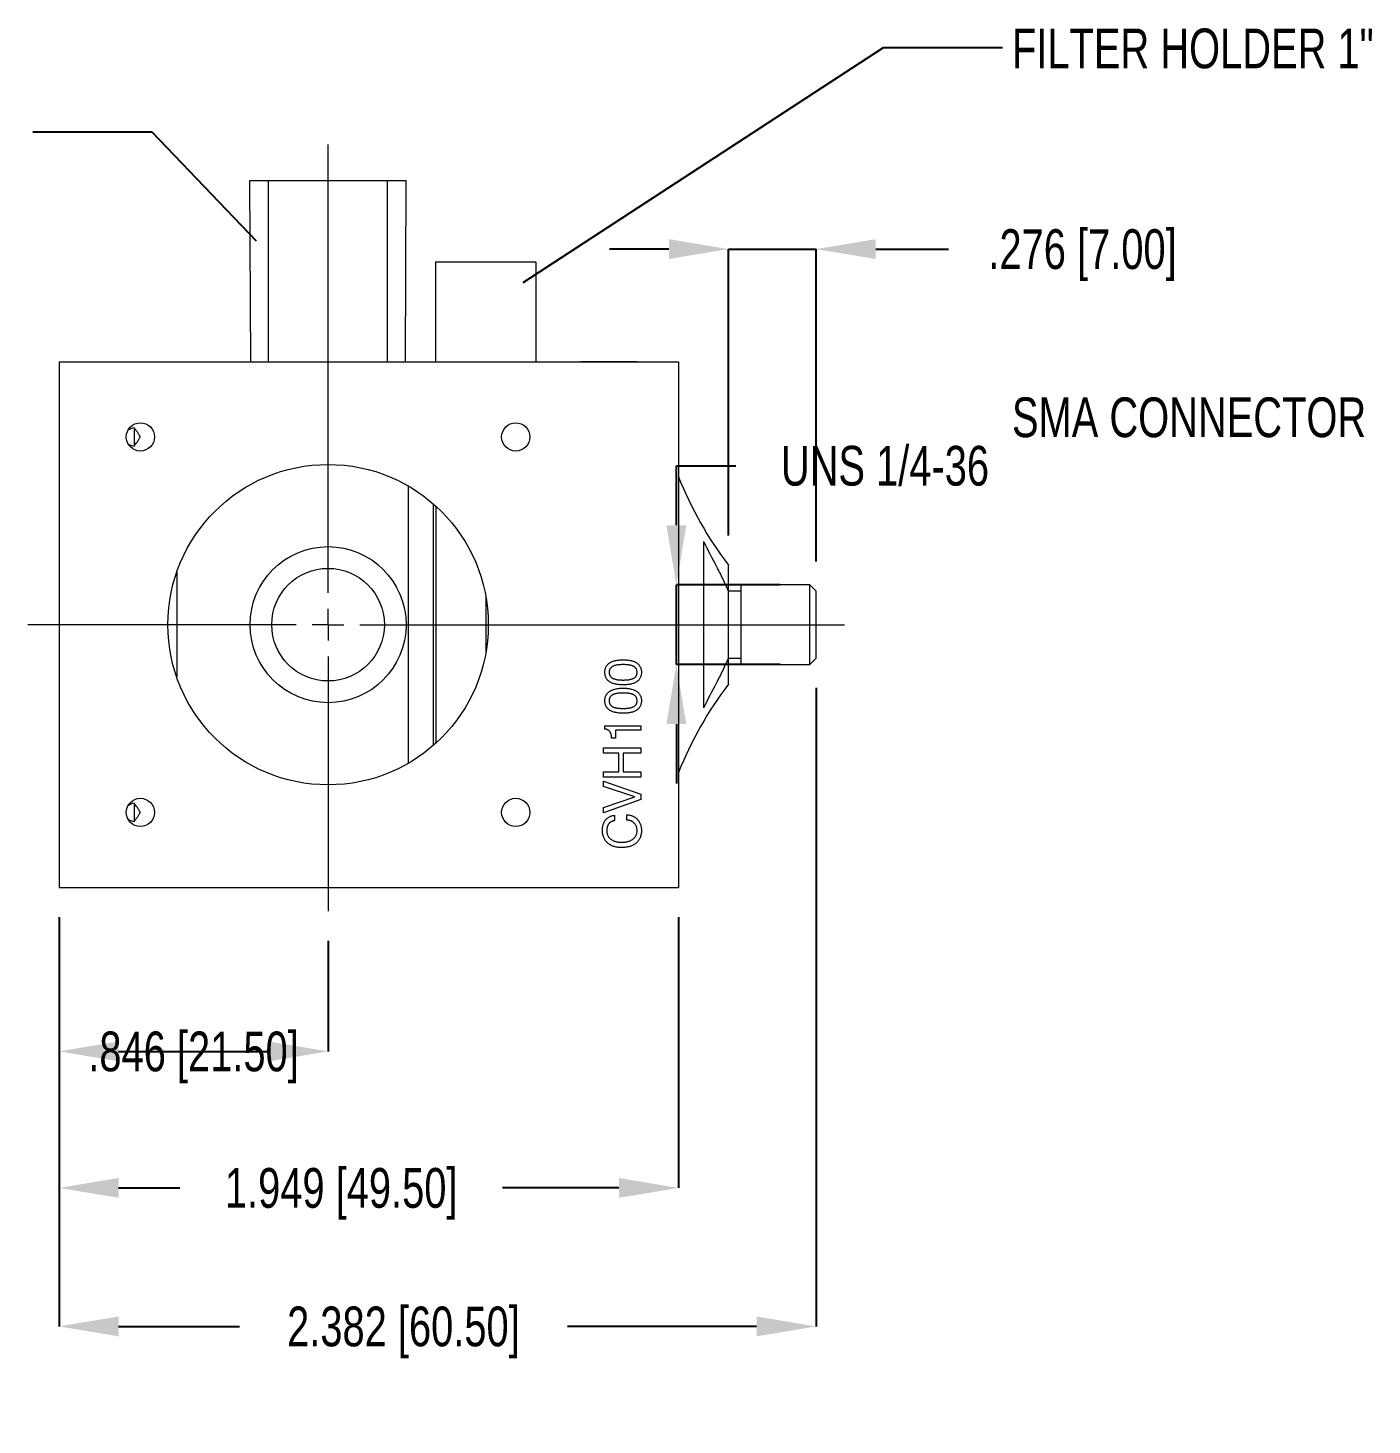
# Model space of a CAD drawing. Header units: inches. Extents: x 0 to 10.3, y -0.2 to 16.8.
# Drawn here: x 4.274 to 7.093, y 12.244 to 15.174 of the extents above; entities that cross this region are included whole.
import ezdxf

# ---------------------------------------------------------------- set-up
doc = ezdxf.new("R2010")
doc.units = ezdxf.units.IN
doc.header["$MEASUREMENT"] = 0
doc.header["$PDSIZE"] = -1
doc.styles.add('SLDTEXTSTYLE1', font='TXT', dxfattribs={"width": 0.75})
doc.dimstyles.new('SLDDIMSTYLE0', dxfattribs={"dimtxt": 0.083333, "dimasz": 0.125, "dimexe": 0, "dimexo": 0.0625, "dimgap": 0.020833, "dimtad": 0, "dimtih": 1, "dimtoh": 1, "dimdec": 3, "dimlfac": 1.5, "dimrnd": 1e-09, "dimzin": 12, "dimdsep": 46, "dimtxsty": 'SLDTEXTSTYLE1', "dimsah": 1, "dimcen": 0.09, "dimadec": 0, "dimazin": 3, "dimtfac": 1, "dimtdec": 3, "dimtmove": 0, "dimatfit": 0, "dimfxl": 1, "dimfrac": 2, "dimtolj": 1, "dimtzin": 12, "dimarcsym": 0})
doc.dimstyles.new('SLDDIMSTYLE1', dxfattribs={"dimtxt": 0.083333, "dimasz": 0.125, "dimexe": 0, "dimexo": 0.0625, "dimgap": 0.020833, "dimtad": 0, "dimtih": 1, "dimtoh": 1, "dimdec": 3, "dimlfac": 1.5, "dimrnd": 1e-09, "dimzin": 12, "dimdsep": 46, "dimtxsty": 'SLDTEXTSTYLE1', "dimsah": 1, "dimcen": 0.09, "dimadec": 0, "dimazin": 3, "dimtfac": 1, "dimtdec": 3, "dimtofl": 0, "dimtmove": 0, "dimatfit": 3, "dimfxl": 1, "dimfrac": 2, "dimtolj": 1, "dimtzin": 12, "dimarcsym": 0})
doc.dimstyles.new('SLDDIMSTYLE2', dxfattribs={"dimtxt": 0, "dimasz": 0.125, "dimexe": 0, "dimexo": 0.0625, "dimgap": 0, "dimtad": 0, "dimtih": 1, "dimtoh": 1, "dimdec": 0, "dimrnd": 1e-09, "dimzin": 0, "dimdsep": 46, "dimtxsty": 'Standard', "dimblk1": 'NONE', "dimblk2": 'NONE', "dimsah": 1, "dimcen": 0.09, "dimadec": 0, "dimazin": 0, "dimtfac": 0.125, "dimtdec": 0, "dimtofl": 0, "dimtmove": 0, "dimatfit": 3, "dimldrblk": 'NONE', "dimfxl": 1, "dimfrac": 2, "dimtolj": 1, "dimtzin": 0, "dimarcsym": 0})

# ---------------------------------------------------------------- blocks, each defined once
blk = doc.blocks.new('*D16')
at = {"color": 0, "linetype": 'Continuous', "lineweight": -2}
for p, q in [((4.3388, 13.3091), (4.3388, 13.0279)), ((4.9031, 13.2594), (4.9031, 13.0279)), ((4.4638, 13.0279), (4.7781, 13.0279))]:
    blk.add_line(p, q, dxfattribs=at)
at = {"color": 0, "linetype": 'Continuous'}
for points in [[(4.4638, 13.0487), (4.4638, 13.007), (4.3388, 13.0279)], [(4.7781, 13.0487), (4.7781, 13.007), (4.9031, 13.0279)]]:
    blk.add_solid(points, dxfattribs=at)
at = {"layer": 'Defpoints', "color": 0, "linetype": 'Continuous'}
for p in [(4.3388, 13.3716), (4.9031, 13.3219), (4.9031, 13.0279)]:
    blk.add_point(p, dxfattribs=at)
at = {"color": 0, "linetype": 'Continuous', "lineweight": 0, "insert": (4.6209, 13.0695), "char_height": 0.083333, "attachment_point": 2, "style": 'SLDTEXTSTYLE1'}
blk.add_mtext('\\A1;.846 [21.50]', dxfattribs=at)
blk = doc.blocks.new('*D17')
at = {"color": 0, "linetype": 'Continuous', "lineweight": -2}
for p, q in [((4.3388, 13.3091), (4.3388, 12.7416)), ((5.638, 13.3091), (5.638, 12.7416)), ((4.4638, 12.7416), (4.592, 12.7416)), ((5.513, 12.7416), (5.2691, 12.7416))]:
    blk.add_line(p, q, dxfattribs=at)
at = {"color": 0, "linetype": 'Continuous'}
for points in [[(4.4638, 12.7625), (4.4638, 12.7208), (4.3388, 12.7416)], [(5.513, 12.7625), (5.513, 12.7208), (5.638, 12.7416)]]:
    blk.add_solid(points, dxfattribs=at)
at = {"layer": 'Defpoints', "color": 0, "linetype": 'Continuous'}
for p in [(4.3388, 13.3716), (5.638, 13.3716), (5.638, 12.7416)]:
    blk.add_point(p, dxfattribs=at)
at = {"color": 0, "linetype": 'Continuous', "lineweight": 0, "insert": (4.9306, 12.7833), "char_height": 0.083333, "attachment_point": 2, "style": 'SLDTEXTSTYLE1'}
blk.add_mtext('\\A1;1.949 [49.50]', dxfattribs=at)
blk = doc.blocks.new('*D18')
at = {"color": 0, "linetype": 'Continuous', "lineweight": -2}
for p, q in [((5.9267, 13.79), (5.9267, 12.4512)), ((4.3388, 13.3091), (4.3388, 12.4512)), ((4.4638, 12.4512), (4.7174, 12.4512)), ((5.8017, 12.4512), (5.4049, 12.4512))]:
    blk.add_line(p, q, dxfattribs=at)
at = {"color": 0, "linetype": 'Continuous'}
for points in [[(4.4638, 12.472), (4.4638, 12.4303), (4.3388, 12.4512)], [(5.8017, 12.472), (5.8017, 12.4303), (5.9267, 12.4512)]]:
    blk.add_solid(points, dxfattribs=at)
at = {"layer": 'Defpoints', "color": 0, "linetype": 'Continuous'}
for p in [(5.9267, 13.8525), (4.3388, 13.3716), (5.9267, 12.4512)]:
    blk.add_point(p, dxfattribs=at)
at = {"color": 0, "linetype": 'Continuous', "lineweight": 0, "insert": (5.0611, 12.4928), "char_height": 0.083333, "attachment_point": 2, "style": 'SLDTEXTSTYLE1'}
blk.add_mtext('\\A1;2.382 [60.50]', dxfattribs=at)
blk = doc.blocks.new('*D19')
at = {"color": 0, "linetype": 'Continuous', "lineweight": -2}
for p, q in [((5.6336, 14.1311), (5.6336, 14.2561)), ((5.6336, 14.2561), (5.7586, 14.2561)), ((5.8511, 14.0061), (5.6336, 14.0061)), ((5.6336, 13.8394), (5.6336, 14.0061)), ((5.8511, 13.8394), (5.6336, 13.8394)), ((5.6336, 13.7144), (5.6336, 13.5894))]:
    blk.add_line(p, q, dxfattribs=at)
at = {"color": 0, "linetype": 'Continuous'}
for points in [[(5.6128, 14.1311), (5.6544, 14.1311), (5.6336, 14.0061)], [(5.6128, 13.7144), (5.6544, 13.7144), (5.6336, 13.8394)]]:
    blk.add_solid(points, dxfattribs=at)
at = {"layer": 'Defpoints', "color": 0, "linetype": 'Continuous'}
for p in [(5.6336, 14.0061), (5.9136, 14.0061), (5.9136, 13.8394)]:
    blk.add_point(p, dxfattribs=at)
at = {"color": 0, "linetype": 'Continuous', "lineweight": 0, "insert": (6.0711, 14.2977), "char_height": 0.083333, "attachment_point": 2, "style": 'SLDTEXTSTYLE1'}
blk.add_mtext('\\A1;UNS 1/4-36', dxfattribs=at)
blk = doc.blocks.new('*D20')
at = {"color": 0, "linetype": 'Continuous', "lineweight": -2}
for p, q in [((5.618, 14.7104), (5.493, 14.7104)), ((5.743, 14.1099), (5.743, 14.7104)), ((5.743, 14.7104), (5.9267, 14.7104)), ((5.9267, 14.0555), (5.9267, 14.7104)), ((6.0517, 14.7104), (6.2042, 14.7104))]:
    blk.add_line(p, q, dxfattribs=at)
at = {"color": 0, "linetype": 'Continuous'}
for points in [[(5.618, 14.7312), (5.618, 14.6895), (5.743, 14.7104)], [(6.0517, 14.7312), (6.0517, 14.6895), (5.9267, 14.7104)]]:
    blk.add_solid(points, dxfattribs=at)
at = {"layer": 'Defpoints', "color": 0, "linetype": 'Continuous'}
for p in [(5.743, 14.7104), (5.743, 14.0474), (5.9267, 13.993)]:
    blk.add_point(p, dxfattribs=at)
at = {"color": 0, "linetype": 'Continuous', "lineweight": 0, "insert": (6.4855, 14.752), "char_height": 0.083333, "attachment_point": 2, "style": 'SLDTEXTSTYLE1'}
blk.add_mtext('\\A1;.276 [7.00]', dxfattribs=at)
blk = doc.blocks.new('_NONE')
blk = doc.blocks.new('SW_CENTERMARKSYMBOL_2')
at = {"color": 0, "linetype": 'Continuous', "lineweight": 0}
for p, q in [((0, 0.0667), (0, 1.0068)), ((0, 0), (0, 0.0333)), ((-0.0667, 0), (-0.6296, 0)), ((0, 0), (-0.0333, 0)), ((0, 0), (0, -0.0333)), ((0, 0), (0.0333, 0)), ((0.0667, 0), (1.0833, 0)), ((0, -0.0667), (0, -0.6009))]:
    blk.add_line(p, q, dxfattribs=at)

msp = doc.modelspace()

# ---------------------------------------------------------------- linework, layer by layer
at = {"color": 7, "linetype": 'Continuous', "lineweight": 0}
for p, q in [((4.73905, 14.85451), (4.77842, 14.85451)), ((4.74104, 14.47393), (4.73905, 14.85451)), ((4.77842, 14.85451), (5.02777, 14.85451)), ((5.02777, 14.85451), (5.06714, 14.85451)), ((5.06514, 14.47393), (5.06714, 14.85451)), ((5.12882, 14.68329), (5.33879, 14.68329)), ((5.12882, 14.47393), (5.12882, 14.68329)), ((5.17862, 14.68355), (5.17862, 14.68329)), ((5.23151, 14.68355), (5.23151, 14.68329)), ((5.28764, 14.68355), (5.28764, 14.68329)), ((5.33879, 14.68329), (5.33879, 14.47393)), ((4.33879, 14.47393), (4.33879, 13.37157)), ((4.33879, 14.47393), (5.638, 14.47393)), ((5.43334, 14.47419), (5.43334, 14.47393)), ((5.4598, 14.47419), (5.43334, 14.47419)), ((5.4598, 14.47419), (5.4598, 14.47393)), ((5.55145, 14.47419), (5.4598, 14.47419)), ((5.55145, 14.47419), (5.55145, 14.47393)), ((5.55146, 14.47419), (5.55145, 14.47419)), ((5.55146, 14.47419), (5.55146, 14.47393)), ((5.638, 14.47393), (5.638, 13.37157)), ((4.49627, 14.33583), (4.49627, 14.29689)), ((5.07107, 14.2137), (5.07107, 13.6318)), ((5.12357, 14.17624), (5.12357, 13.66925)), ((5.12882, 14.17158), (5.12882, 13.67392)), ((5.6905, 14.09712), (5.6905, 13.74838)), ((5.74299, 13.99199), (5.74299, 14.04742)), ((5.91359, 14.00608), (5.76924, 14.00608)), ((5.76924, 13.83942), (5.76924, 14.00608)), ((5.92672, 13.99296), (5.91359, 14.00608)), ((5.91359, 13.83942), (5.91359, 14.00608)), ((5.76924, 13.99296), (5.74299, 13.99296)), ((5.74299, 13.85351), (5.74299, 13.99199)), ((5.92672, 13.85254), (5.92672, 13.99296)), ((5.74299, 13.79808), (5.74299, 13.85351)), ((5.74299, 13.85254), (5.76924, 13.85254)), ((5.76924, 13.83942), (5.91359, 13.83942)), ((5.91359, 13.83942), (5.92672, 13.85254)), ((5.48355, 13.70396), (5.48355, 13.71076)), ((5.48355, 13.71076), (5.55926, 13.71076)), ((5.50576, 13.68451), (5.49768, 13.68451)), ((5.55926, 13.70167), (5.50576, 13.70167)), ((5.50576, 13.70167), (5.50576, 13.68451)), ((5.55926, 13.71076), (5.55926, 13.70167)), ((5.48052, 13.65322), (5.48052, 13.66432)), ((5.48052, 13.66432), (5.55926, 13.66432)), ((5.51283, 13.65322), (5.48052, 13.65322)), ((5.51283, 13.61385), (5.51283, 13.65322)), ((5.55926, 13.65322), (5.52191, 13.65322)), ((5.52191, 13.65322), (5.52191, 13.61385)), ((5.55926, 13.66432), (5.55926, 13.65322)), ((5.48052, 13.60274), (5.48052, 13.61385)), ((5.48052, 13.61385), (5.51283, 13.61385)), ((5.55926, 13.60274), (5.48052, 13.60274)), ((5.48052, 13.59467), (5.55926, 13.56741)), ((5.48052, 13.58367), (5.48052, 13.59467)), ((5.52191, 13.61385), (5.55926, 13.61385)), ((5.55926, 13.61385), (5.55926, 13.60274)), ((5.54644, 13.56198), (5.48052, 13.58367)), ((5.55926, 13.56741), (5.55926, 13.5563)), ((4.49627, 13.54843), (4.49627, 13.50949)), ((5.48052, 13.53921), (5.54644, 13.56198)), ((5.55926, 13.5563), (5.48052, 13.52804)), ((5.48052, 13.52804), (5.48052, 13.53921)), ((5.50374, 13.52299), (5.50374, 13.51189)), ((5.52999, 13.5129), (5.52999, 13.524)), ((4.33879, 13.37157), (5.638, 13.37157))]:
    msp.add_line(p, q, dxfattribs=at)
at = {"color": 8, "linetype": 'Continuous', "lineweight": 0}
for p, q in [((4.77842, 14.47393), (4.77842, 14.85451)), ((5.02777, 14.47393), (5.02777, 14.85451)), ((4.58551, 14.03233), (4.58551, 13.81317)), ((5.2338, 13.98191), (5.2338, 13.86359))]:
    msp.add_line(p, q, dxfattribs=at)
at = {"color": 7, "linetype": 'Continuous', "lineweight": 0}
for centre, radius in [((4.50939, 14.31645), 0.02967), ((5.29679, 14.31645), 0.02967), ((4.90309, 13.92275), 0.33596), ((4.90309, 13.92275), 0.16357), ((4.90309, 13.92275), 0.11811), ((4.50939, 13.52905), 0.02967), ((5.29679, 13.52905), 0.02967)]:
    msp.add_circle(centre, radius, dxfattribs=at)
for centre, start, end in [((6.36931, 14.52462), 201.75739, 217.30426), ((6.36931, 13.32087), 142.69574, 158.24261)]:
    msp.add_arc(centre, 0.7874, start, end, dxfattribs=at)
for points in [[(4.49627, 14.33581), (4.49156, 14.33465), (4.48714, 14.33291), (4.48315, 14.33028)], [(4.48315, 14.30262), (4.48711, 14.30001), (4.49157, 14.29825), (4.49627, 14.29709)], [(4.49627, 13.54841), (4.49156, 13.54724), (4.48714, 13.54551), (4.48315, 13.54288)], [(4.48315, 13.51522), (4.48711, 13.51261), (4.49157, 13.51085), (4.49627, 13.50969)]]:
    msp.add_open_spline(points, degree=3, dxfattribs=at)
for points, knots in [([(4.49627, 14.29709), (4.49854, 14.30019), (4.5008, 14.30331), (4.50409, 14.30805), (4.50517, 14.30964), (4.50671, 14.31208), (4.50721, 14.31291), (4.5079, 14.31417), (4.50813, 14.3146), (4.50844, 14.31525), (4.50854, 14.31547), (4.50872, 14.31593), (4.50883, 14.31616), (4.50883, 14.31673), (4.50872, 14.31697), (4.50854, 14.31742), (4.50844, 14.31764), (4.50813, 14.3183), (4.5079, 14.31873), (4.50721, 14.31999), (4.50671, 14.32082), (4.50517, 14.32326), (4.50409, 14.32485), (4.5008, 14.32959), (4.49854, 14.33271), (4.49627, 14.33581)], [0, 0, 0, 0, 0.25, 0.25, 0.375, 0.375, 0.4375, 0.4375, 0.46875, 0.46875, 0.484375, 0.484375, 0.5, 0.5, 0.515625, 0.515625, 0.53125, 0.53125, 0.5625, 0.5625, 0.625, 0.625, 0.75, 0.75, 1, 1, 1, 1]), ([(5.6905, 14.09712), (5.69946, 14.07971), (5.71291, 14.05359), (5.73097, 14.01881), (5.73898, 14.00093), (5.74299, 13.99199)], [0, 0, 0, 0, 0.4999231, 0.7500158, 1, 1, 1, 1]), ([(5.48355, 13.82273), (5.48358, 13.82377), (5.48364, 13.82581), (5.48411, 13.82876), (5.48486, 13.83153), (5.48593, 13.8341), (5.48732, 13.83647), (5.48901, 13.83866), (5.49101, 13.84064), (5.49332, 13.84241), (5.49592, 13.84399), (5.49881, 13.84534), (5.50197, 13.84651), (5.50543, 13.84745), (5.50917, 13.84817), (5.51319, 13.84867), (5.51749, 13.849), (5.52046, 13.84904), (5.52199, 13.84906)], [0, 0, 0, 0, 0.0592988, 0.115605, 0.1695937, 0.2221448, 0.2737528, 0.3255641, 0.3786513, 0.4334534, 0.490907, 0.5511161, 0.6149011, 0.6825312, 0.754449, 0.8313575, 0.9129345, 1, 1, 1, 1]), ([(5.52199, 13.83896), (5.52075, 13.83895), (5.51835, 13.83892), (5.5149, 13.83876), (5.5117, 13.83846), (5.50877, 13.83804), (5.5061, 13.83749), (5.50368, 13.83684), (5.50154, 13.83605), (5.49963, 13.83516), (5.49798, 13.83411), (5.49654, 13.83293), (5.49533, 13.8316), (5.49435, 13.83011), (5.49356, 13.82849), (5.49304, 13.82672), (5.49269, 13.82481), (5.49265, 13.82349), (5.49264, 13.82281)], [0, 0, 0, 0, 0.0984494, 0.1899092, 0.2745351, 0.3529285, 0.424914, 0.4906888, 0.5511264, 0.6061613, 0.6575373, 0.7058146, 0.7530629, 0.7996829, 0.8468814, 0.8953026, 0.9461151, 1, 1, 1, 1]), ([(5.52199, 13.84906), (5.52351, 13.84903), (5.52646, 13.84899), (5.53074, 13.8487), (5.53474, 13.84816), (5.53846, 13.84745), (5.54189, 13.84649), (5.54506, 13.84538), (5.54793, 13.844), (5.55052, 13.84244), (5.55283, 13.84067), (5.55481, 13.83868), (5.55652, 13.83651), (5.55791, 13.83413), (5.55896, 13.83156), (5.55972, 13.82879), (5.56018, 13.82582), (5.56024, 13.82378), (5.56027, 13.82273)], [0, 0, 0, 0, 0.086672, 0.1681215, 0.2446566, 0.3164503, 0.3839514, 0.4476818, 0.5078917, 0.5650692, 0.6200009, 0.6730013, 0.7251191, 0.7768492, 0.8294094, 0.8835258, 0.9402615, 1, 1, 1, 1]), ([(5.55119, 13.82281), (5.55116, 13.82349), (5.55112, 13.82481), (5.55081, 13.82672), (5.55025, 13.82848), (5.54949, 13.83011), (5.54852, 13.8316), (5.54731, 13.83293), (5.54588, 13.83411), (5.54424, 13.83516), (5.54235, 13.83605), (5.54022, 13.83684), (5.53782, 13.83749), (5.53516, 13.83804), (5.53224, 13.83846), (5.52906, 13.83875), (5.52561, 13.83892), (5.52323, 13.83895), (5.52199, 13.83896)], [0, 0, 0, 0, 0.0540758, 0.1049979, 0.1537149, 0.200901, 0.2474553, 0.294871, 0.3433194, 0.3945245, 0.4493773, 0.5096363, 0.5752408, 0.6470716, 0.7253286, 0.8102544, 0.9016202, 1, 1, 1, 1]), ([(5.74299, 13.85351), (5.73899, 13.84457), (5.73098, 13.82671), (5.71292, 13.79193), (5.69947, 13.76581), (5.6905, 13.74838)], [0, 0, 0, 0, 0.249761, 0.4996304, 1, 1, 1, 1]), ([(5.52199, 13.79656), (5.52046, 13.79659), (5.51751, 13.79663), (5.51321, 13.79693), (5.5092, 13.79743), (5.50547, 13.79818), (5.50202, 13.7991), (5.49884, 13.80023), (5.49595, 13.80159), (5.49335, 13.80315), (5.49103, 13.80492), (5.48902, 13.80688), (5.48733, 13.80906), (5.48594, 13.81141), (5.48485, 13.81397), (5.4841, 13.81672), (5.48364, 13.81967), (5.48358, 13.82169), (5.48355, 13.82273)], [0, 0, 0, 0, 0.0869577, 0.168693, 0.2454737, 0.317314, 0.3853036, 0.4490236, 0.5093654, 0.5667901, 0.6219505, 0.674944, 0.7266327, 0.7785062, 0.8306208, 0.8844396, 0.9408699, 1, 1, 1, 1]), ([(5.49264, 13.82281), (5.49266, 13.82214), (5.4927, 13.82082), (5.49303, 13.81892), (5.49359, 13.81716), (5.49434, 13.81553), (5.49535, 13.81406), (5.49656, 13.81271), (5.49802, 13.81153), (5.49968, 13.81048), (5.50159, 13.80957), (5.50375, 13.80878), (5.50616, 13.80812), (5.50883, 13.8076), (5.51175, 13.80718), (5.51494, 13.80686), (5.51838, 13.8067), (5.52076, 13.80667), (5.52199, 13.80666)], [0, 0, 0, 0, 0.0535154, 0.1043726, 0.1525623, 0.199623, 0.2465169, 0.2938067, 0.3430358, 0.3944569, 0.4500974, 0.5105881, 0.5764207, 0.648386, 0.7264353, 0.8111756, 0.9022988, 1, 1, 1, 1]), ([(5.52199, 13.80666), (5.52321, 13.80667), (5.52558, 13.8067), (5.52901, 13.80686), (5.53218, 13.80718), (5.53509, 13.8076), (5.53774, 13.80812), (5.54014, 13.80878), (5.54228, 13.80957), (5.54417, 13.81048), (5.54584, 13.81153), (5.54727, 13.81272), (5.54849, 13.81405), (5.54947, 13.81554), (5.55026, 13.81716), (5.55079, 13.81892), (5.55113, 13.82082), (5.55117, 13.82214), (5.55119, 13.82281)], [0, 0, 0, 0, 0.0976491, 0.1886961, 0.2733377, 0.3512655, 0.4230902, 0.4887663, 0.549091, 0.6045635, 0.6561778, 0.7052691, 0.7527365, 0.7995727, 0.8469902, 0.8952355, 0.9462836, 1, 1, 1, 1]), ([(5.56027, 13.82273), (5.56024, 13.82169), (5.56018, 13.81967), (5.55972, 13.81672), (5.55897, 13.81397), (5.5579, 13.81142), (5.55652, 13.80905), (5.55481, 13.80689), (5.55282, 13.80492), (5.55052, 13.80315), (5.54793, 13.80159), (5.54506, 13.80023), (5.54189, 13.7991), (5.53845, 13.79818), (5.53474, 13.79744), (5.53074, 13.79692), (5.52646, 13.79663), (5.52351, 13.79659), (5.52199, 13.79656)], [0, 0, 0, 0, 0.0592805, 0.1158542, 0.1698098, 0.2219402, 0.2737934, 0.3257988, 0.3787133, 0.4337758, 0.4910894, 0.5513131, 0.6151951, 0.6827774, 0.7548004, 0.8314783, 0.9131216, 1, 1, 1, 1]), ([(5.48355, 13.76317), (5.48358, 13.76421), (5.48364, 13.76625), (5.48411, 13.7692), (5.48486, 13.77197), (5.48593, 13.77454), (5.48732, 13.77691), (5.48901, 13.7791), (5.49101, 13.78108), (5.49332, 13.78285), (5.49592, 13.78443), (5.49881, 13.78578), (5.50197, 13.78695), (5.50543, 13.78789), (5.50917, 13.78861), (5.51319, 13.78912), (5.51749, 13.78944), (5.52046, 13.78948), (5.52199, 13.7895)], [0, 0, 0, 0, 0.0592988, 0.115605, 0.1695937, 0.2221448, 0.2737528, 0.3255641, 0.3786513, 0.4334534, 0.490907, 0.5511161, 0.6149011, 0.6825312, 0.754449, 0.8313575, 0.9129345, 1, 1, 1, 1]), ([(5.52199, 13.7794), (5.52075, 13.77939), (5.51835, 13.77936), (5.5149, 13.7792), (5.5117, 13.7789), (5.50877, 13.77848), (5.5061, 13.77793), (5.50368, 13.77728), (5.50154, 13.77649), (5.49963, 13.7756), (5.49798, 13.77455), (5.49654, 13.77337), (5.49533, 13.77204), (5.49435, 13.77055), (5.49356, 13.76893), (5.49304, 13.76716), (5.49269, 13.76525), (5.49265, 13.76393), (5.49264, 13.76325)], [0, 0, 0, 0, 0.0984494, 0.1899092, 0.2745351, 0.3529285, 0.424914, 0.4906888, 0.5511264, 0.6061613, 0.6575373, 0.7058146, 0.7530629, 0.7996829, 0.8468814, 0.8953026, 0.9461151, 1, 1, 1, 1]), ([(5.52199, 13.7895), (5.52351, 13.78947), (5.52646, 13.78943), (5.53074, 13.78914), (5.53474, 13.7886), (5.53846, 13.78789), (5.54189, 13.78693), (5.54506, 13.78582), (5.54793, 13.78444), (5.55052, 13.78288), (5.55283, 13.78111), (5.55481, 13.77912), (5.55652, 13.77695), (5.55791, 13.77457), (5.55896, 13.772), (5.55972, 13.76923), (5.56018, 13.76626), (5.56024, 13.76422), (5.56027, 13.76317)], [0, 0, 0, 0, 0.086672, 0.1681215, 0.2446566, 0.3164503, 0.3839514, 0.4476818, 0.5078917, 0.5650692, 0.6200009, 0.6730013, 0.7251191, 0.7768492, 0.8294094, 0.8835258, 0.9402615, 1, 1, 1, 1]), ([(5.55119, 13.76325), (5.55116, 13.76393), (5.55112, 13.76525), (5.55081, 13.76716), (5.55025, 13.76892), (5.54949, 13.77055), (5.54852, 13.77204), (5.54731, 13.77337), (5.54588, 13.77455), (5.54424, 13.7756), (5.54235, 13.77649), (5.54022, 13.77728), (5.53782, 13.77793), (5.53516, 13.77848), (5.53224, 13.7789), (5.52906, 13.77919), (5.52561, 13.77936), (5.52323, 13.77939), (5.52199, 13.7794)], [0, 0, 0, 0, 0.0540758, 0.1049979, 0.1537149, 0.200901, 0.2474553, 0.294871, 0.3433194, 0.3945245, 0.4493773, 0.5096363, 0.5752408, 0.6470716, 0.7253286, 0.8102544, 0.9016202, 1, 1, 1, 1]), ([(5.52199, 13.737), (5.52046, 13.73703), (5.51751, 13.73707), (5.51321, 13.73737), (5.5092, 13.73787), (5.50547, 13.73862), (5.50202, 13.73954), (5.49884, 13.74067), (5.49595, 13.74203), (5.49335, 13.74359), (5.49103, 13.74536), (5.48902, 13.74732), (5.48733, 13.7495), (5.48594, 13.75185), (5.48485, 13.75441), (5.4841, 13.75716), (5.48364, 13.76011), (5.48358, 13.76213), (5.48355, 13.76317)], [0, 0, 0, 0, 0.0869577, 0.168693, 0.2454737, 0.317314, 0.3853036, 0.4490236, 0.5093654, 0.5667901, 0.6219505, 0.674944, 0.7266327, 0.7785062, 0.8306208, 0.8844396, 0.9408699, 1, 1, 1, 1]), ([(5.49264, 13.76325), (5.49266, 13.76258), (5.4927, 13.76126), (5.49303, 13.75936), (5.49359, 13.7576), (5.49434, 13.75597), (5.49535, 13.7545), (5.49656, 13.75315), (5.49802, 13.75197), (5.49968, 13.75092), (5.50159, 13.75001), (5.50375, 13.74922), (5.50616, 13.74856), (5.50883, 13.74804), (5.51175, 13.74762), (5.51494, 13.7473), (5.51838, 13.74714), (5.52076, 13.74711), (5.52199, 13.7471)], [0, 0, 0, 0, 0.0535154, 0.1043726, 0.1525623, 0.199623, 0.2465169, 0.2938067, 0.3430358, 0.3944569, 0.4500974, 0.5105881, 0.5764207, 0.648386, 0.7264353, 0.8111756, 0.9022988, 1, 1, 1, 1]), ([(5.52199, 13.7471), (5.52321, 13.74711), (5.52558, 13.74714), (5.52901, 13.7473), (5.53218, 13.74762), (5.53509, 13.74804), (5.53774, 13.74856), (5.54014, 13.74922), (5.54228, 13.75001), (5.54417, 13.75092), (5.54584, 13.75197), (5.54727, 13.75316), (5.54849, 13.75449), (5.54947, 13.75598), (5.55026, 13.7576), (5.55079, 13.75936), (5.55113, 13.76126), (5.55117, 13.76258), (5.55119, 13.76325)], [0, 0, 0, 0, 0.0976491, 0.1886961, 0.2733377, 0.3512655, 0.4230902, 0.4887663, 0.549091, 0.6045635, 0.6561778, 0.7052691, 0.7527365, 0.7995727, 0.8469902, 0.8952355, 0.9462836, 1, 1, 1, 1]), ([(5.56027, 13.76317), (5.56024, 13.76213), (5.56018, 13.76011), (5.55972, 13.75716), (5.55897, 13.75441), (5.5579, 13.75186), (5.55652, 13.74949), (5.55481, 13.74733), (5.55282, 13.74536), (5.55052, 13.74359), (5.54793, 13.74203), (5.54506, 13.74067), (5.54189, 13.73954), (5.53845, 13.73862), (5.53474, 13.73788), (5.53074, 13.73736), (5.52646, 13.73707), (5.52351, 13.73703), (5.52199, 13.737)], [0, 0, 0, 0, 0.0592805, 0.1158542, 0.1698098, 0.2219402, 0.2737934, 0.3257988, 0.3787133, 0.4337758, 0.4910894, 0.5513131, 0.6151951, 0.6827774, 0.7548004, 0.8314783, 0.9131216, 1, 1, 1, 1]), ([(5.49768, 13.68451), (5.49766, 13.68526), (5.49763, 13.68671), (5.49746, 13.68881), (5.49717, 13.69077), (5.49679, 13.69259), (5.49629, 13.69427), (5.49572, 13.6958), (5.49502, 13.6972), (5.49422, 13.69846), (5.49329, 13.69957), (5.49226, 13.70058), (5.49109, 13.70144), (5.48983, 13.70221), (5.48843, 13.70284), (5.48691, 13.70334), (5.48527, 13.70372), (5.48414, 13.70388), (5.48355, 13.70396)], [0, 0, 0, 0, 0.083226, 0.1613948, 0.2347873, 0.3042926, 0.3684193, 0.4292287, 0.4868574, 0.5419353, 0.5951825, 0.6482037, 0.70174, 0.7563863, 0.8130061, 0.8722784, 0.9342253, 1, 1, 1, 1]), ([(4.49627, 13.50969), (4.49854, 13.51279), (4.5008, 13.51591), (4.50409, 13.52065), (4.50517, 13.52224), (4.50671, 13.52468), (4.50721, 13.52551), (4.5079, 13.52677), (4.50813, 13.5272), (4.50844, 13.52785), (4.50854, 13.52807), (4.50872, 13.52853), (4.50883, 13.52876), (4.50883, 13.52933), (4.50872, 13.52957), (4.50854, 13.53002), (4.50844, 13.53024), (4.50813, 13.5309), (4.5079, 13.53132), (4.50721, 13.53259), (4.50671, 13.53342), (4.50517, 13.53586), (4.50409, 13.53745), (4.5008, 13.54219), (4.49854, 13.5453), (4.49627, 13.54841)], [0, 0, 0, 0, 0.25, 0.25, 0.375, 0.375, 0.4375, 0.4375, 0.46875, 0.46875, 0.484375, 0.484375, 0.5, 0.5, 0.515625, 0.515625, 0.53125, 0.53125, 0.5625, 0.5625, 0.625, 0.625, 0.75, 0.75, 1, 1, 1, 1]), ([(5.4785, 13.49156), (5.47852, 13.49263), (5.47857, 13.49475), (5.47889, 13.49784), (5.4794, 13.50079), (5.48014, 13.50358), (5.48111, 13.50622), (5.48226, 13.50873), (5.48364, 13.51107), (5.48524, 13.51324), (5.48699, 13.51525), (5.48893, 13.51703), (5.49101, 13.5186), (5.49326, 13.51993), (5.49566, 13.52105), (5.49822, 13.52193), (5.50092, 13.52261), (5.50278, 13.52286), (5.50374, 13.52299)], [0, 0, 0, 0, 0.072524, 0.1421834, 0.2089743, 0.2733832, 0.336245, 0.3977833, 0.4584831, 0.5189476, 0.5788179, 0.6373739, 0.6957128, 0.7537424, 0.8130589, 0.8733287, 0.9352427, 1, 1, 1, 1]), ([(5.50374, 13.51189), (5.50311, 13.51176), (5.50187, 13.5115), (5.50009, 13.51094), (5.49842, 13.51026), (5.49685, 13.50947), (5.49541, 13.50854), (5.49406, 13.50749), (5.49285, 13.5063), (5.49174, 13.50501), (5.49076, 13.5036), (5.4899, 13.50208), (5.48921, 13.50045), (5.48859, 13.49873), (5.48814, 13.49691), (5.48784, 13.49498), (5.48762, 13.49296), (5.4876, 13.49157), (5.48759, 13.49086)], [0, 0, 0, 0, 0.0665726, 0.1300826, 0.1919949, 0.2515413, 0.3106952, 0.3685143, 0.4266921, 0.4850458, 0.5437523, 0.6033675, 0.6642035, 0.7261703, 0.7908865, 0.8572652, 0.9269004, 1, 1, 1, 1]), ([(5.52999, 13.524), (5.53111, 13.52392), (5.53332, 13.52377), (5.53653, 13.52319), (5.53957, 13.52235), (5.54244, 13.52127), (5.54511, 13.5199), (5.54763, 13.51828), (5.54996, 13.51639), (5.55209, 13.51425), (5.55402, 13.5119), (5.5557, 13.50938), (5.5571, 13.50667), (5.55828, 13.50381), (5.55918, 13.50078), (5.55979, 13.49758), (5.56021, 13.49422), (5.56025, 13.49192), (5.56027, 13.49075)], [0, 0, 0, 0, 0.0674358, 0.1321488, 0.1943663, 0.2551678, 0.3146878, 0.3737184, 0.4330835, 0.493454, 0.5539005, 0.6141436, 0.6743745, 0.7357526, 0.7983175, 0.8629536, 0.9299585, 1, 1, 1, 1]), ([(5.55119, 13.49096), (5.55117, 13.49173), (5.55113, 13.49324), (5.55086, 13.49545), (5.5504, 13.49756), (5.54978, 13.49957), (5.54895, 13.50146), (5.54793, 13.50323), (5.54674, 13.50491), (5.54539, 13.50647), (5.54388, 13.50788), (5.54225, 13.50914), (5.54049, 13.51021), (5.53862, 13.51113), (5.53662, 13.51182), (5.53452, 13.51238), (5.53229, 13.51275), (5.53077, 13.51285), (5.52999, 13.5129)], [0, 0, 0, 0, 0.0680938, 0.1329076, 0.1959114, 0.2575384, 0.317645, 0.3773493, 0.4374488, 0.4981441, 0.559049, 0.6191289, 0.6793779, 0.7400308, 0.801956, 0.8656093, 0.9312752, 1, 1, 1, 1]), ([(5.51817, 13.45536), (5.51669, 13.45539), (5.5138, 13.45544), (5.50958, 13.45591), (5.50559, 13.45665), (5.50184, 13.45773), (5.49831, 13.4591), (5.49503, 13.4608), (5.49197, 13.46279), (5.48918, 13.46508), (5.48667, 13.46763), (5.48448, 13.47042), (5.48262, 13.47342), (5.48112, 13.47664), (5.47992, 13.48006), (5.4791, 13.4837), (5.4786, 13.48756), (5.47854, 13.4902), (5.4785, 13.49156)], [0, 0, 0, 0, 0.0733569, 0.142918, 0.2096076, 0.2737058, 0.335692, 0.3962695, 0.456189, 0.5156721, 0.5746824, 0.6328246, 0.690611, 0.748642, 0.8080837, 0.8694431, 0.9331272, 1, 1, 1, 1]), ([(5.48759, 13.49086), (5.48761, 13.48992), (5.48765, 13.48808), (5.48806, 13.48541), (5.48869, 13.48289), (5.48962, 13.48055), (5.49081, 13.47836), (5.49226, 13.47634), (5.49396, 13.47448), (5.49592, 13.4728), (5.49812, 13.47129), (5.50056, 13.47), (5.50319, 13.4689), (5.50605, 13.468), (5.50911, 13.46731), (5.51238, 13.46681), (5.51587, 13.46651), (5.51827, 13.46648), (5.5195, 13.46646)], [0, 0, 0, 0, 0.0621709, 0.121105, 0.1780791, 0.2329113, 0.2874089, 0.3416196, 0.3966327, 0.4534618, 0.5118799, 0.5721112, 0.6349409, 0.7004535, 0.7691383, 0.8418158, 0.9187806, 1, 1, 1, 1]), ([(5.56027, 13.49075), (5.56024, 13.4894), (5.56018, 13.48678), (5.55965, 13.48295), (5.55876, 13.47935), (5.55756, 13.47596), (5.55596, 13.47281), (5.55404, 13.46986), (5.55176, 13.46715), (5.54913, 13.46469), (5.54619, 13.46249), (5.54298, 13.46056), (5.5395, 13.45896), (5.53575, 13.45763), (5.53173, 13.45661), (5.52745, 13.45588), (5.5229, 13.45543), (5.51978, 13.45538), (5.51817, 13.45536)], [0, 0, 0, 0, 0.0649209, 0.1265513, 0.1857891, 0.2431736, 0.2996009, 0.3556086, 0.4122494, 0.4699652, 0.5289483, 0.5886072, 0.6500467, 0.7135152, 0.7799434, 0.8496299, 0.9226905, 1, 1, 1, 1]), ([(5.5195, 13.46646), (5.52067, 13.46648), (5.52294, 13.46652), (5.52627, 13.46685), (5.52943, 13.46736), (5.53241, 13.46808), (5.5352, 13.46903), (5.53782, 13.47018), (5.54027, 13.47154), (5.54252, 13.47311), (5.54455, 13.47486), (5.54634, 13.47674), (5.54783, 13.47878), (5.54907, 13.48094), (5.55002, 13.48326), (5.55071, 13.4857), (5.5511, 13.48829), (5.55116, 13.49006), (5.55119, 13.49096)], [0, 0, 0, 0, 0.07792, 0.1519248, 0.2230367, 0.2909358, 0.3561688, 0.4197866, 0.4816657, 0.5428819, 0.6025847, 0.6599139, 0.7156264, 0.770932, 0.8259834, 0.8820756, 0.9399274, 1, 1, 1, 1])]:
    msp.add_open_spline(points, degree=3, knots=knots, dxfattribs=at)

# ---------------------------------------------------------------- block references
msp.add_blockref('SW_CENTERMARKSYMBOL_2', (4.90309, 13.92275), dxfattribs=at)

# ---------------------------------------------------------------- texts
at = {"color": 7, "linetype": 'Continuous', "lineweight": 0, "char_height": 0.0833333, "attachment_point": 1, "style": 'SLDTEXTSTYLE1'}
for s, insert in [('FILTER HOLDER 1"', (6.3375, 15.17285)), ('SMA CONNECTOR', (6.3375, 14.39929))]:
    msp.add_mtext(s, dxfattribs=dict(at, insert=insert))

# ---------------------------------------------------------------- dimensions: what is measured, and where the dimension line sits
at = {"color": 7, "linetype": 'Continuous', "lineweight": 0}
for base, p1, p2, dimstyle, picture, middle in [((5.74299, 14.71038), (5.92672, 13.99296), (5.74299, 14.04742), 'SLDDIMSTYLE0', '*D20', (6.48548, 14.71038)), ((5.92672, 12.45118), (4.33879, 13.37157), (5.92672, 13.85254), 'SLDDIMSTYLE1', '*D18', (5.06112, 12.45118)), ((4.90309, 13.02786), (4.33879, 13.37157), (4.90309, 13.3219), 'SLDDIMSTYLE0', '*D16', (4.62094, 13.02786)), ((5.638, 12.74165), (4.33879, 13.37157), (5.638, 13.37157), 'SLDDIMSTYLE1', '*D17', (4.93055, 12.74165))]:
    dim = msp.add_linear_dim(base=base, p1=p1, p2=p2, dimstyle=dimstyle, dxfattribs=at)
    dim.commit()
    dim.dimension.update_dxf_attribs({"geometry": picture, "text_midpoint": middle, "dimtype": 160})
dim = msp.add_linear_dim(base=(5.63361, 14.00608), p1=(5.91359, 13.83942), p2=(5.91359, 14.00608), angle=90, text='UNS 1/4-36', dimstyle='SLDDIMSTYLE0', dxfattribs=at)
dim.commit()
dim.dimension.update_dxf_attribs({"geometry": '*D19', "text_midpoint": (6.07111, 14.25608), "dimtype": 160})

# ---------------------------------------------------------------- leaders
at = {"color": 7, "linetype": 'Continuous', "lineweight": 0, "has_arrowhead": 0}
for points in [[(5.31221, 14.64039), (6.06776, 15.13323), (6.31776, 15.13323)], [(4.75327, 14.72728), (4.53396, 14.95581), (4.28396, 14.95581)]]:
    msp.add_leader(points, dimstyle='SLDDIMSTYLE2', dxfattribs=at)

doc.saveas('drawing.dxf')
